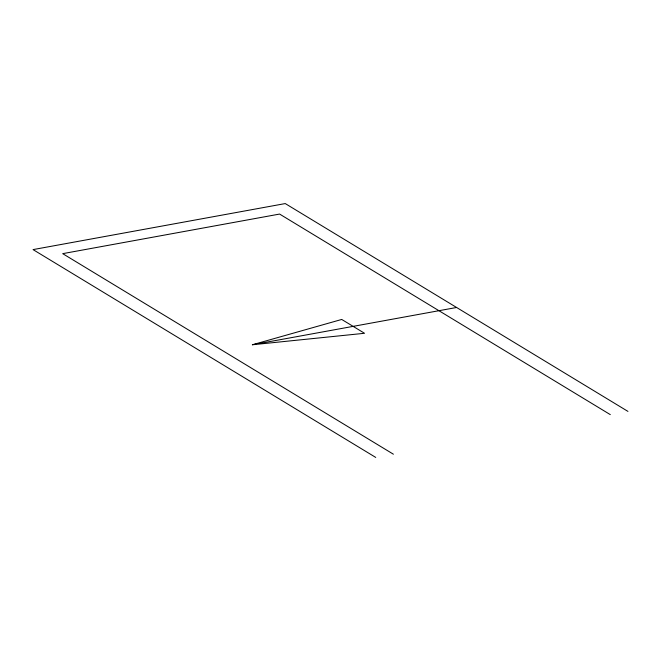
<?xml version="1.0" encoding="UTF-8"?>
<svg xmlns="http://www.w3.org/2000/svg" width="661" height="661" viewBox="0 0 661 661"><rect width="100%" height="100%" fill="white"/><g stroke="black" fill="none" stroke-linecap="round" stroke-linejoin="round"><path stroke-width="0.99" d="M252.378 344.761L341.72 319.453L364.541 333.284L252.378 344.761L456.602 307.481M627.95 411.398L285.255 203.571L33.05 249.602L375.745 457.429M610.293 414.621L279.595 214.065L62.696 253.65L393.394 454.206"/></g></svg>
